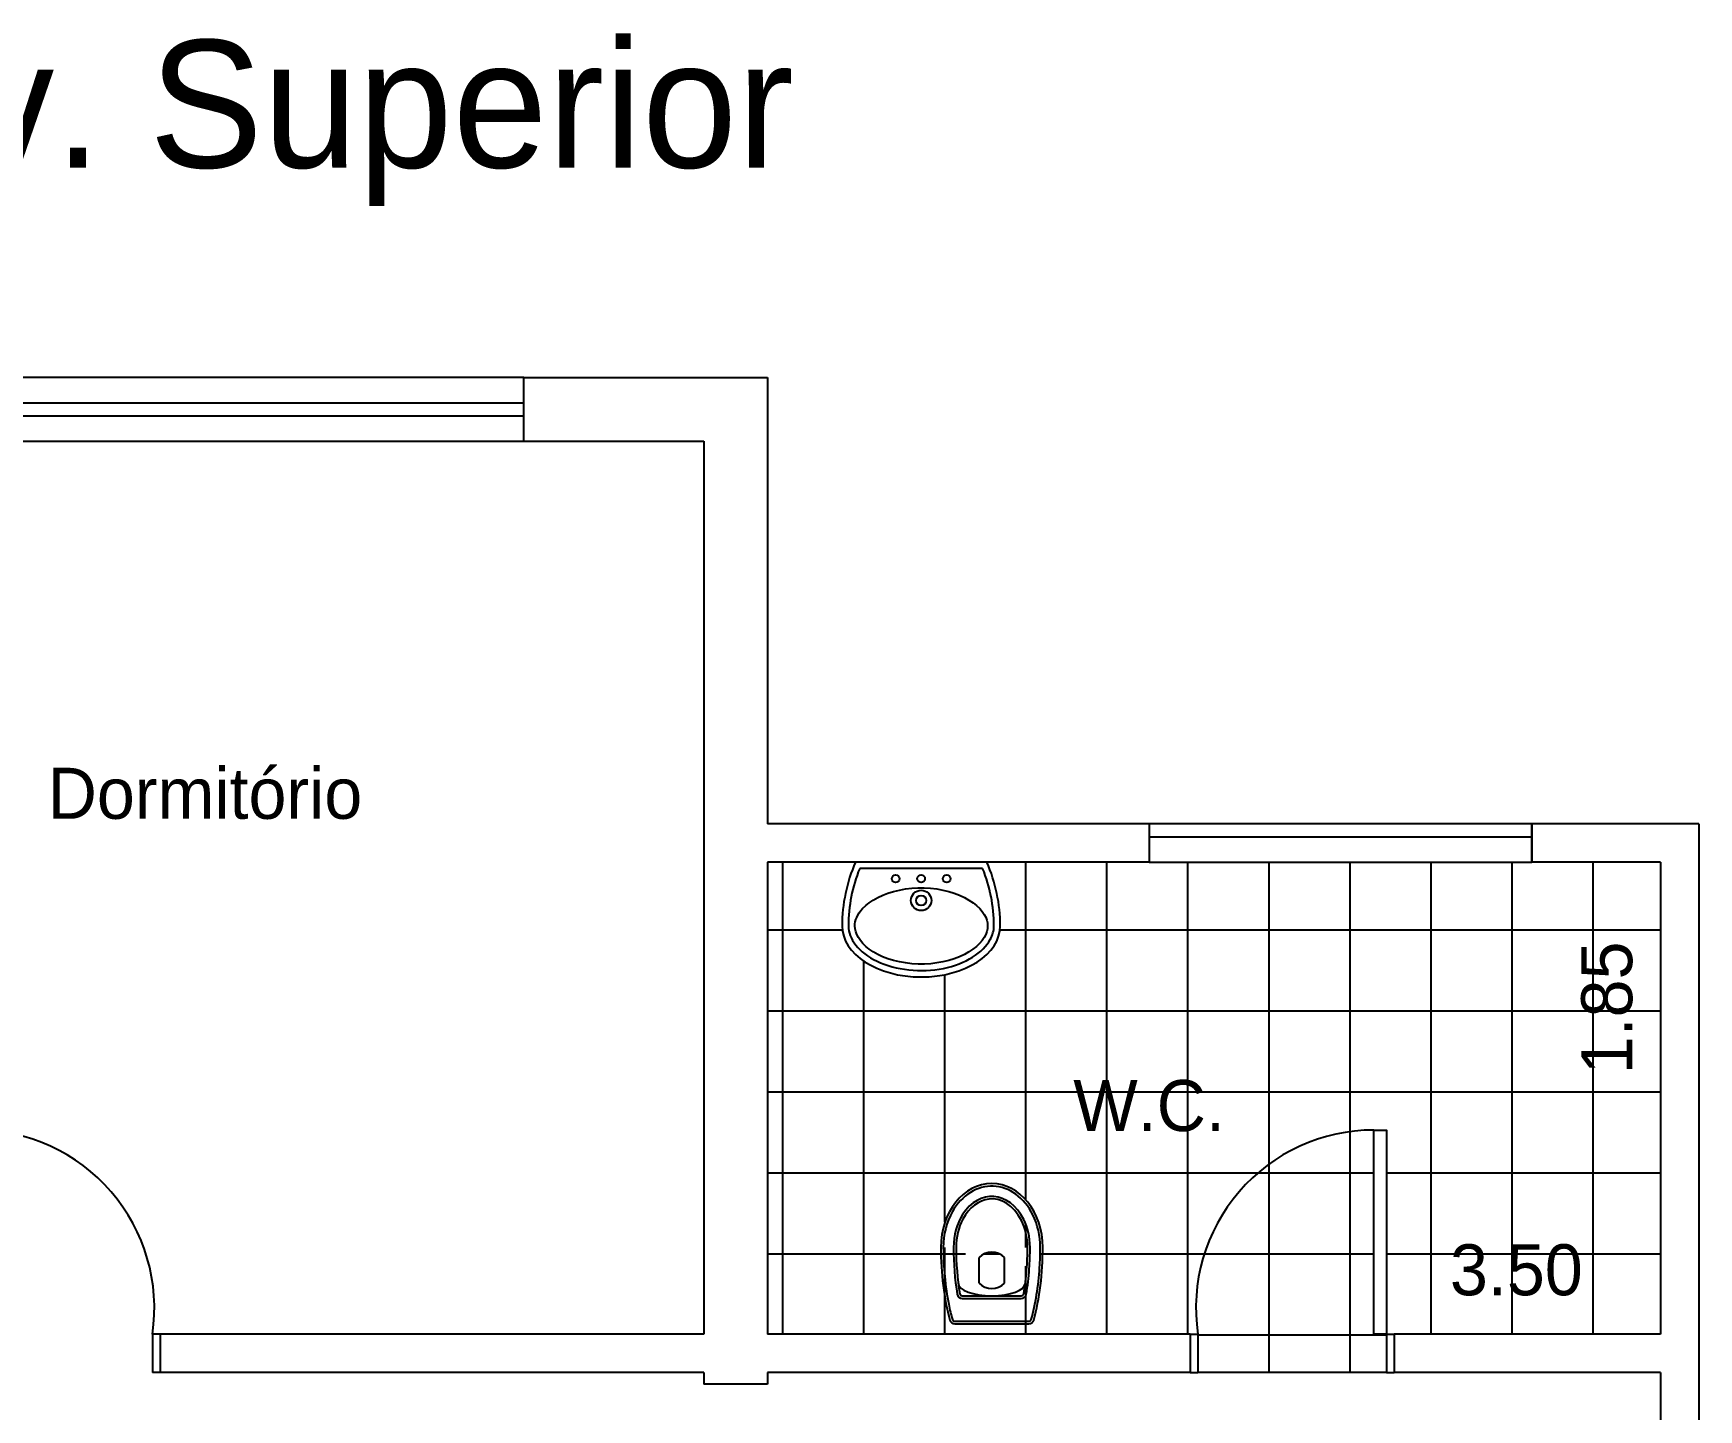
# Model space of a CAD drawing. Extents: x 0 to 15.4, y 0 to 21.8.
# Drawn here: x 4.72 to 11.25, y 16.44 to 21.84 of the extents above; entities that cross this region are included whole.
import ezdxf

# ---------------------------------------------------------------- set-up
doc = ezdxf.new("R2010")
doc.units = 0
doc.header["$MEASUREMENT"] = 0
doc.layers.get('0').update_dxf_attribs({"linetype": 'CONTINUOUS'})
doc.layers.get('DEFPOINTS').update_dxf_attribs({"linetype": 'CONTINUOUS'})
for name, color, linetype in [('BLOCO', 5, 'CONTINUOUS'), ('BLOCOS', 5, 'CONTINUOUS'), ('HACHURA', 1, 'CONTINUOUS'), ('PAREDE', 7, 'CONTINUOUS')]:
    doc.layers.add(name, color=color, linetype=linetype)
doc.styles.add('PADRÃO', font='', dxfattribs={"height": 0.2})
doc.styles.get('PADRÃO').set_extended_font_data('AvantGarde Bk BT')
doc.dimstyles.new('PADRÃOS', dxfattribs={"dimtxt": 0.15, "dimasz": 0.1, "dimexe": 1.25, "dimexo": 0.625, "dimgap": 0.1, "dimtad": 0, "dimjust": 1, "dimzin": 1, "dimdsep": 46, "dimtxsty": 'PADRÃO', "dimcen": 2.5, "dimse1": 1, "dimse2": 1, "dimsd1": 1, "dimsd2": 1, "dimclrt": 1, "dimadec": 0, "dimazin": 0, "dimtfac": 1, "dimtdec": 4, "dimtmove": 0, "dimatfit": 3, "dimfxl": 1, "dimtolj": 1, "dimtzin": 0, "dimarcsym": 0})

# ---------------------------------------------------------------- blocks, each defined once
blk = doc.blocks.new('J2')
at = {"layer": 'BLOCO'}
for p, q in [((0, 0.25), (0, 0)), ((2, 0.25), (0, 0.25)), ((2, 0), (2, 0.25)), ((2, 0.1500000000000057), (0, 0.1500000000000057)), ((0, 0.09999999999999432), (2, 0.09999999999999432)), ((0, 0), (2, 0))]:
    blk.add_line(p, q, dxfattribs=at)
blk = doc.blocks.new('P80E15')
at = {"layer": 'BLOCO', "ltscale": 0.015}
for p, q in [((0.03000000000000114, 0.1500000000000057), (0, 0.1500000000000057)), ((0, 0.1500000000000057), (0, 0)), ((0.03000000000000114, 0.1500000000000057), (0.03000000000000114, 0)), ((0.8000000000000114, 0.1500000000000341), (0.7700000000000102, 0.1500000000000341)), ((0.7700000000000102, 0.1500000000000057), (0.7700000000000102, 0)), ((0.8000000000000114, 0.1500000000000057), (0.8000000000000114, 0)), ((0.03000000000000114, 2.842170943040401e-14), (0, 0)), ((0.8000000000000114, 2.842170943040401e-14), (0.7700000000000102, 5.684341886080801e-14))]:
    blk.add_line(p, q, dxfattribs=at)
at = {"layer": 'BLOCO'}
blk.add_lwpolyline([(0.03000000000000114, 0.1500000000000057), (0.0800000000000125, 0.1500000000000057), (0.0800000000000125, 0.950000000000017), (0.03000000000000114, 0.950000000000017)], close=True, dxfattribs=at)
at = {"layer": 'BLOCO', "ltscale": 0.015}
blk.add_arc((0.0800000000000125, 0.2524375000000134), 0.6975625000000036, 351.555539587714, 90.00000000000041, dxfattribs=at)
blk = doc.blocks.new('P80D15')
at = {"layer": 'BLOCO', "ltscale": 0.015}
for p, q in [((0, 0.1500000000000057), (0, 0)), ((0, 0.1500000000000341), (0.03000000000000114, 0.1500000000000341)), ((0.03000000000000114, 0.1500000000000057), (0.03000000000000114, 0)), ((0.7700000000000102, 0.1500000000000057), (0.7700000000000102, 0)), ((0.7700000000000102, 0.1500000000000057), (0.8000000000000114, 0.1500000000000057)), ((0.8000000000000114, 0.1500000000000057), (0.8000000000000114, 0)), ((0, 2.842170943040401e-14), (0.03000000000000114, 0)), ((0.7699999999999818, 0), (0.8000000000000114, 0))]:
    blk.add_line(p, q, dxfattribs=at)
at = {"layer": 'BLOCO'}
blk.add_lwpolyline([(0.7700000000000102, 0.1500000000000057), (0.7199999999999989, 0.1500000000000057), (0.7199999999999989, 0.950000000000017), (0.7700000000000102, 0.950000000000017)], close=True, dxfattribs=at)
at = {"layer": 'BLOCO', "ltscale": 0.015}
blk.add_arc((0.7199999999999989, 0.2524375000000134), 0.6975625000000036, 89.99999999999959, 188.444460412286, dxfattribs=at)
blk = doc.blocks.new('DORMI')
at = {"layer": 'HACHURA', "ltscale": 0.015, "style": 'PADRÃO'}
blk.add_text('Dormitório', height=0.2, dxfattribs=at).set_placement((-0.5164404245072092, -0.06614472024716633))
blk = doc.blocks.new('WC')
at = {"layer": 'HACHURA', "ltscale": 0.015, "style": 'PADRÃO'}
blk.add_text('W.C.', height=0.2, dxfattribs=at).set_placement((-0.137135439593294, -0.09586776615662984))
blk = doc.blocks.new('VASOSAN')
at = {"layer": 'BLOCOS'}
for p, q in [((-0.04999870165021036, 0.1999637913173729), (-0.04999870165021036, 0.300036208682684)), ((0.05000129834978395, 0.2000000000000171), (0.05000129834978395, 0.3000000000000398)), ((-0.1156907586723577, 0.1400000000000148), (0.1156608751354042, 0.1400000000000148)), ((-0.1156899891503542, 0.1500000000000057), (0.1156563640565906, 0.1500000000000057)), ((-0.1449592708755176, 0.04000000000002046), (0.1449618675667352, 0.04000000000002046)), ((-0.144958964094414, 0.05000000000001137), (0.144958964094414, 0.05000000000001137))]:
    blk.add_line(p, q, dxfattribs=at)
for centre, radius, start, end in [((-1.681254687468936e-05, 0.2500000000000284), 0.07072348561596478, 44.98962509969003, 134.9688828081831), ((-1.681254687468936e-05, 0.2500000000000284), 0.07072348561596478, 225.0311171918169, 315.01037490031), ((-0.1156907586724003, 0.1599999999999966), 0.02, 189.3867869031125, 270.0000000001221), ((-0.1156899891503826, 0.1599999999999113), 0.01, 189.3843767903272, 270.0000000002443), ((0.1156563640566048, 0.1599999999999397), 0.01, 269.9999999999185, 350.5758748885445), ((0.1156608751354185, 0.1600000000000534), 0.02, 269.9999999999593, 350.5771305827586), ((-0.1449592708755176, 0.06000000000784667), 0.02, 195.5363314444965, 269.9999999879495), ((-0.1449589640944282, 0.0600000000000307), 0.01, 195.5346797106506, 270), ((0.1449589640941156, 0.06000000000059913), 0.01, 270.0000000017912, 344.483103753554), ((0.1449618675666784, 0.06000000000008754), 0.02, 270.0000000001221, 344.463668535786)]:
    blk.add_arc(centre, radius, start, end, dxfattribs=at)
for centre, major_axis, ratio, start_param, end_param in [((1.298349786793551e-06, 0.3400000000000034), (0, 0.25), 0.8000000000000114, 4.71238898038469, 7.853981633974483), ((1.298349786793551e-06, 0.3400000000000034), (0, 0.5), 0.4000000000000057, 1.570796326794897, 2.178171401941273), ((1.298349786793551e-06, 0.3400000000000034), (0, 0.5), 0.4000000000000057, 4.10501390519934, 4.71238898038469), ((3.162615456631102e-06, 0.2000000000000171), (-0.1315416254084454, 0), 0.380107846735427, 0, 3.141592653589793)]:
    blk.add_ellipse(centre, major_axis=major_axis, ratio=ratio, start_param=start_param, end_param=end_param, dxfattribs=at)
for points, knots in [([(0.1900012983497845, 0.3400000000000034), (0.1900012983497845, 0.3848761319792686), (0.1797393390216371, 0.4296688513161939), (0.1275724019719462, 0.5345347987748141), (0.06728061332151469, 0.5774883381547511), (-0.05557463358574921, 0.5822833263597715), (-0.1176873313140447, 0.5442092108278018), (-0.1772271428546759, 0.4396819034496957), (-0.1899987016502109, 0.3899119131999385), (-0.1899987016502109, 0.3400000000000034)], [4.71238898038469, 4.71238898038469, 4.71238898038469, 4.71238898038469, 5.268704666077937, 5.268704666077937, 6.251971787216637, 6.251971787216637, 7.235238908355337, 7.235238908355337, 7.853981633974483, 7.853981633974483, 7.853981633974483, 7.853981633974483]), ([(0.1500012983497925, 0.3400000000000034), (0.1500012983497925, 0.3788440209133057), (0.1410350669412708, 0.4175642631073231), (0.09785548235792874, 0.5046356523495774), (0.05186252916044509, 0.5365242863162791), (-0.035906470330346, 0.5428969122828846), (-0.08268716521656927, 0.5186239494114204), (-0.136675398657502, 0.4336095243094746), (-0.1499987016502189, 0.3869668551708401), (-0.1499987016502189, 0.3400000000000034)], [4.71238898038469, 4.71238898038469, 4.71238898038469, 4.71238898038469, 5.267303564860582, 5.267303564860582, 6.225165062483076, 6.225165062483076, 7.18302656010557, 7.18302656010557, 7.853981633974483, 7.853981633974483, 7.853981633974483, 7.853981633974483]), ([(0.1400012983497874, 0.3400000000000034), (0.1400012983497874, 0.3772837390730786), (0.1313244408788421, 0.4146147677288923), (0.08614040026922964, 0.5057958350239744), (0.03502463044166859, 0.5349710805647021), (-0.04931088296146413, 0.5246485128546965), (-0.08846614740087944, 0.4978919085569657), (-0.1301770436703151, 0.4186244413023701), (-0.139998701650228, 0.3793231752999873), (-0.139998701650228, 0.3400000000000034)], [4.71238898038469, 4.71238898038469, 4.71238898038469, 4.71238898038469, 5.266984672173268, 5.266984672173268, 6.376176055750425, 6.376176055750425, 7.268653195712185, 7.268653195712185, 7.853981633974483, 7.853981633974483, 7.853981633974483, 7.853981633974483]), ([(-0.1899987016502109, 0.3400000000000034), (-0.1899987016502109, 0.2628456380244302), (-0.1826597402104682, 0.1857481592563204), (-0.1646350625580055, 0.0962993025843275), (-0.1598779088782436, 0.07633152029333701), (-0.1545936493339752, 0.05732178411361133)], [1.570796326794897, 1.570796326794897, 1.570796326794897, 1.570796326794897, 2.037455774227855, 2.037455774227855, 2.178171373096618, 2.178171373096618, 2.178171373096618, 2.178171373096618]), ([(0.1255213970934932, 0.158362586435743), (0.1304959230626253, 0.1883329397418549), (0.1342856674288981, 0.2197754344096836), (0.1388984311594896, 0.280892952358073), (0.1400012983497874, 0.3104504303007616), (0.1400012983497874, 0.3400000000000034)], [4.319424209334854, 4.319424209334854, 4.319424209334854, 4.319424209334854, 4.526146784234752, 4.526146784234752, 4.71238898038469, 4.71238898038469, 4.71238898038469, 4.71238898038469]), ([(0.1353910129756457, 0.1567256052765629), (0.1406375926198677, 0.1883393074453181), (0.1445703338030171, 0.2215366219332111), (0.1489940345178695, 0.2833246268364178), (0.1500012983497925, 0.3116621455754114), (0.1500012983497925, 0.3400000000000034)], [4.319414935773391, 4.319414935773391, 4.319414935773391, 4.319414935773391, 4.53527739023095, 4.53527739023095, 4.71238898038469, 4.71238898038469, 4.71238898038469, 4.71238898038469]), ([(0.1545944801337669, 0.0573247746568768), (0.1714080019636555, 0.1178830224408784), (0.1827947395838834, 0.188231392050767), (0.1891612343353728, 0.2873542333339003), (0.1900012983497845, 0.3136769834079587), (0.1900012983497845, 0.3400000000000034)], [4.105016649121983, 4.105016649121983, 4.105016649121983, 4.105016649121983, 4.553177186481221, 4.553177186481221, 4.71238898038469, 4.71238898038469, 4.71238898038469, 4.71238898038469])]:
    blk.add_open_spline(points, degree=3, knots=knots, dxfattribs=at)
for points in [[(-0.1499987016502189, 0.3400000000000034), (-0.1499987016502189, 0.2771333061211863), (-0.1449377691834997, 0.2142947379843179), (-0.1354229546785177, 0.1567380311504962)], [(-0.1399987016502138, 0.3400000000000034), (-0.1399987016502138, 0.2776703725988909), (-0.1349701841103865, 0.2153313553609451), (-0.1255561557510418, 0.1583694305881238)]]:
    blk.add_open_spline(points, degree=3, dxfattribs=at)
blk = doc.blocks.new('LAVAT')
at = {"layer": 'BLOCOS'}
for p, q in [((-0.2573623180961135, 0), (0.2573623180960993, 0)), ((-0.2410322495695425, 0.02500000000000568), (0.2410322495695283, 0.02500000000000568))]:
    blk.add_line(p, q, dxfattribs=at)
for centre, radius in [((-2.842170943040401e-14, 0.1500000000000057), 0.04), ((-2.842170943040401e-14, 0.1500000000000057), 0.02), ((-0.09999999999999432, 0.06499999999999773), 0.015), ((0, 0.06499999999999773), 0.015), ((0.09999999999999432, 0.06499999999999773), 0.015)]:
    blk.add_circle(centre, radius, dxfattribs=at)
for centre, radius, start, end in [((0.3099999999999739, 0.25), 0.6200000000000045, 180, 203.779994731564), ((0.3099999999999739, 0.25), 0.5951987399818819, 180.0000000000055, 202.2113997706397), ((-0.3099999999999739, 0.25), 0.5951987399818819, 337.7886002293573, 359.9999999999946), ((-0.3099999999999739, 0.25), 0.6200000000000045, 336.2200052684331, 7.016477563892661e-15)]:
    blk.add_arc(centre, radius, start, end, dxfattribs=at)
blk.add_ellipse((-2.842170943040401e-14, 0.25), major_axis=(0.3100000000000023, 0), ratio=0.645161290322576, start_param=0, end_param=3.141592653589793, dxfattribs=at)
for points, knots in [([(0.2849999999999824, 0.2500000000000284), (0.2849999999999682, 0.300317964642403), (0.2452497040517159, 0.3541887687748044), (0.1008916727811169, 0.4227595909021034), (3.167234224576987e-05, 0.4339558931305021), (-0.1743068501371283, 0.3989778962069579), (-0.2442601782461509, 0.3532994974840165), (-0.2803506487652356, 0.2860131679577762), (-0.2851229441039038, 0.2679846562883483), (-0.285198739981908, 0.2499999999999716)], [0, 0, 0, 0, 0.9361481793933827, 0.9361481793933827, 1.872296358786765, 1.872296358786765, 2.808444538180148, 2.808444538180148, 3.13938546545754, 3.13938546545754, 3.13938546545754, 3.13938546545754]), ([(0.2599999999999625, 0.2500000000000284), (0.2599999999999625, 0.2784978981889878), (0.242078010852012, 0.3126567214920613), (0.1643569005752425, 0.3704649949829673), (0.1030052039381815, 0.3920693254798095), (-0.02877373062847255, 0.4037223597623836), (-0.0976825814684048, 0.3936467971219031), (-0.2034406750199054, 0.3477822861136133), (-0.2396263539294523, 0.3143366745038918), (-0.2661732608932681, 0.2526194074667387), (-0.2627272874450739, 0.2240541362115209), (-0.2158391141528142, 0.162032776211305), (-0.168127663237712, 0.1314918993692231), (-0.04805875393354597, 0.09792981637818343), (0.02266607553652022, 0.095757041570522), (0.1477154277714732, 0.1225128520000851), (0.2007272141554637, 0.1503951910720218), (0.2508407150234859, 0.2045307616155014), (0.2599999999999767, 0.2286312563089723), (0.2599999999999625, 0.2500000000000284)], [0, 0, 0, 0, 0.718091798041799, 0.718091798041799, 1.436183596083598, 1.436183596083598, 2.154275394125397, 2.154275394125397, 2.872367192167196, 2.872367192167196, 3.590458990208995, 3.590458990208995, 4.308550788250794, 4.308550788250794, 5.026642586292593, 5.026642586292593, 5.744734384334392, 5.744734384334392, 6.283185307179586, 6.283185307179586, 6.283185307179586, 6.283185307179586])]:
    blk.add_open_spline(points, degree=3, knots=knots, dxfattribs=at)
blk = doc.blocks.new('*D40')
at = {"layer": 'DEFPOINTS', "color": 0, "linetype": 'ByBlock', "ltscale": 0.015}
for p in [(147.9019619261242, 176.7957894604771), (147.6928691189316, 174.9457894604771), (147.9019619261242, 174.9457894604771)]:
    blk.add_point(p, dxfattribs=at)
at = {"color": 1, "linetype": 'ByBlock', "ltscale": 0.015, "insert": (147.6928691189316, 176.2244295703672), "char_height": 0.2, "attachment_point": 5, "rotation": 90, "style": 'PADRÃO'}
blk.add_mtext('\\A1;1.85', dxfattribs=at)
blk = doc.blocks.new('*D41')
at = {"layer": 'DEFPOINTS', "color": 0, "linetype": 'ByBlock', "ltscale": 0.015}
for p in [(144.4019619261241, 175.1964642031797), (144.4019619261241, 174.9457894604772), (147.9019619261241, 174.9457894604771)]:
    blk.add_point(p, dxfattribs=at)
at = {"color": 1, "linetype": 'ByBlock', "ltscale": 0.015, "insert": (147.3372641239263, 175.1964642031797), "char_height": 0.2, "attachment_point": 5, "style": 'PADRÃO'}
blk.add_mtext('\\A1;3.50', dxfattribs=at)
blk = doc.blocks.new('SUPERIOR')
at = {"layer": 'HACHURA', "ltscale": 0.015, "style": 'PADRÃO'}
blk.add_text('Pav. Superior', height=0.5, dxfattribs=at).set_placement((-1.76903514439141, -0.191736915327283))

msp = doc.modelspace()

# ---------------------------------------------------------------- hatches: boundary and pattern name
at = {"layer": 'HACHURA', "ltscale": 0.015}
h = msp.add_hatch(dxfattribs=at)
h.set_pattern_fill('NET', color=256, scale=0.1, style=0)
h.set_pattern_definition([(0, (-136.8019619261241, -158.2077592489485), (0, 0.3175), []), (90, (-136.8019619261241, -158.2077592489485), (-0.3175, 1.944062586693024e-17), [])])
edge = h.paths.add_edge_path()
edge.add_line((11.10000000000008, 18.58803021152849), (10.59594759479378, 18.58803021152849))
edge.add_line((10.59594759479378, 18.58803021152849), (9.095947594793813, 18.58803021152849))
edge.add_line((9.095947594793813, 18.58803021152849), (8.459677221964569, 18.58803021152849))
edge.add_arc((7.892314903864388, 18.33803021152852), 0.6199999999999967, 1.318767317570746e-11, 23.779994731409374, ccw=False)
edge.add_ellipse((8.202314903864362, 18.33803021152852), major_axis=(-0.3100000000000023, 3.796279696849398e-17), ratio=0.645161290322576, start_angle=0, end_angle=180, ccw=False)
edge.add_arc((8.512314903864308, 18.33803021152852), 0.6200000000000027, 156.2200052685882, 179.9999999999632, ccw=False)
edge.add_line((7.944952585764128, 18.58803021152852), (7.600000000000023, 18.58803021152852))
edge.add_line((7.600000000000023, 18.58803021152852), (7.599999999999966, 16.73803021152852))
edge.add_line((7.599999999999966, 16.73803021152852), (9.256843534478065, 16.7380302115285))
edge.add_line((9.256843534478065, 16.7380302115285), (9.286843534478095, 16.73803021152858))
edge.add_arc((9.976843534478093, 16.84046771152856), 0.6975624999999992, 90, 188.4444604122837, ccw=False)
edge.add_line((9.976843534478093, 17.53803021152856), (10.02684353447808, 17.53803021152856))
edge.add_line((10.02684353447808, 17.53803021152856), (10.02684353447808, 16.73803021152855))
edge.add_line((10.02684353447808, 16.73803021152855), (10.05684353447811, 16.73803021152855))
edge.add_line((10.05684353447811, 16.73803021152855), (11.10000000000002, 16.73803021152852))
edge.add_line((11.10000000000002, 16.73803021152852), (11.10000000000008, 18.58803021152849))
edge = h.paths.add_edge_path(flags=16)
edge.add_arc((8.334188044584437, 16.79803021152844), 0.00999999999999701, 189.4582222878022, 195.5346797160419)
edge.add_spline(control_points=[(8.32455335934489, 16.79535199564211), (8.319269099800607, 16.81436173182183), (8.31451194612086, 16.83432951411282), (8.296487268468383, 16.92377837078482), (8.289148307028654, 17.00087584955293), (8.289148307028654, 17.0780302115285)], knot_values=[1.570796326794897, 1.570796326794897, 1.570796326794897, 1.570796326794897, 1.71151192566366, 1.71151192566366, 2.178171373096618, 2.178171373096618, 2.178171373096618, 2.178171373096618], degree=3, periodic=0)
edge = h.paths.add_edge_path(flags=0)
edge.add_arc((8.624105972773037, 16.79803021152927), 0.009999999999995235, 344.4831036992654, 350.5580283166044, ccw=False)
edge.add_spline(control_points=[(8.633741488812632, 16.79535498618537), (8.650555010642535, 16.85591323396937), (8.661941748262763, 16.92626160357926), (8.668308243014252, 17.0253844448624), (8.66914830702865, 17.05170719493645), (8.66914830702865, 17.0780302115285)], knot_values=[4.105016649121983, 4.105016649121983, 4.105016649121983, 4.105016649121983, 4.553177186481221, 4.553177186481221, 4.71238898038469, 4.71238898038469, 4.71238898038469, 4.71238898038469], degree=3, periodic=0)
h.paths.add_polyline_path([(9.976843534478093, 17.53803021152856, 0.458070425990229), (9.286843534478095, 16.73803021152855), (9.286843534478095, 16.58803021152855), (10.0268435344781, 16.58803021152855), (10.0268435344781, 16.73803021152855), (9.976843534478093, 16.73803021152855)])
edge = h.paths.add_edge_path(flags=16)
edge.add_ellipse((8.479150171294322, 16.93803021152851), major_axis=(-0.1315416254084454, 0), ratio=0.380107846735427, start_angle=0, end_angle=180)
edge = h.paths.add_edge_path(flags=16)
edge.add_line((8.334188044584465, 16.78803021152851), (8.624105972773265, 16.78803021152851))
edge = h.paths.add_edge_path(flags=0)
edge.add_line((8.36345701952851, 16.8880302115285), (8.59480337273547, 16.8880302115285))
edge = h.paths.add_edge_path(flags=0)
edge.add_spline(control_points=[(8.619148307028667, 17.0780302115285), (8.619148307028667, 17.11531395060157), (8.610471449557707, 17.15264497925739), (8.56528740894808, 17.24382604655247), (8.51417163912052, 17.2730012920932), (8.4298361257174, 17.26267872438319), (8.390680861277986, 17.23592212008546), (8.348969965008536, 17.15665465283087), (8.339148307028637, 17.11735338682848), (8.339148307028637, 17.0780302115285)], knot_values=[4.71238898038469, 4.71238898038469, 4.71238898038469, 4.71238898038469, 5.266984672173268, 5.266984672173268, 6.376176055750425, 6.376176055750425, 7.268653195712185, 7.268653195712185, 7.853981633974483, 7.853981633974483, 7.853981633974483, 7.853981633974483], degree=3, periodic=0)
edge = h.paths.add_edge_path(flags=0)
edge.add_spline(control_points=[(8.66914830702865, 17.0780302115285), (8.66914830702865, 17.12290634350776), (8.658886347700502, 17.16769906284469), (8.606719410650811, 17.27256501030331), (8.54642762200038, 17.31551854968325), (8.42357237509313, 17.32031353788827), (8.36145967736482, 17.2822394223563), (8.301919865824203, 17.17771211497819), (8.289148307028654, 17.12794212472843), (8.289148307028654, 17.0780302115285)], knot_values=[4.71238898038469, 4.71238898038469, 4.71238898038469, 4.71238898038469, 5.268704666077937, 5.268704666077937, 6.251971787216637, 6.251971787216637, 7.235238908355337, 7.235238908355337, 7.853981633974483, 7.853981633974483, 7.853981633974483, 7.853981633974483], degree=3, periodic=0)
edge = h.paths.add_edge_path(flags=0)
edge.add_spline(control_points=[(8.629148307028657, 17.0780302115285), (8.629148307028657, 17.1168742324418), (8.620182075620136, 17.15559447463582), (8.57700249103678, 17.24266586387807), (8.53100953783931, 17.27455449784478), (8.443240538348533, 17.28092712381138), (8.396459843462281, 17.25665416093992), (8.342471610021363, 17.17163973583797), (8.329148307028646, 17.12499706669934), (8.329148307028646, 17.0780302115285)], knot_values=[4.71238898038469, 4.71238898038469, 4.71238898038469, 4.71238898038469, 5.267303564860582, 5.267303564860582, 6.225165062483076, 6.225165062483076, 7.18302656010557, 7.18302656010557, 7.853981633974483, 7.853981633974483, 7.853981633974483, 7.853981633974483], degree=3, periodic=0)
edge = h.paths.add_edge_path(flags=0)
edge.add_line((8.363456250006521, 16.87803021152851), (8.59480788381427, 16.87803021152851))
edge = h.paths.add_edge_path(flags=16)
edge.add_line((8.334187737803347, 16.77803021152852), (8.6241088762456, 16.77803021152852))
edge = h.paths.add_edge_path(flags=0)
edge.add_ellipse((8.479148307028652, 17.0780302115285), major_axis=(0, 0.25), ratio=0.8000000000000114, start_angle=270, end_angle=450)
edge = h.paths.add_edge_path(flags=0)
edge.add_arc((8.363456250006465, 16.89803021152849), 0.02, 189.3867869031125, 270.0000000001221)
edge = h.paths.add_edge_path(flags=16)
edge.add_arc((8.334187737803347, 16.79803021153634), 0.02, 195.5363314444965, 269.9999999879495)
edge = h.paths.add_edge_path(flags=16)
edge.add_arc((8.334188044584437, 16.79803021152853), 0.01, 195.5346797106506, 270)
edge = h.paths.add_edge_path(flags=16)
edge.add_arc((8.363457019528482, 16.89803021152841), 0.01, 189.3843767903272, 270.0000000002443)
edge = h.paths.add_edge_path(flags=0)
edge.add_spline(control_points=[(8.339148307028637, 17.0780302115285), (8.339148307028637, 17.01570058412739), (8.344176824568478, 16.95336156688944), (8.353590852927823, 16.89639964211662)], knot_values=[1.570796326794897, 1.570796326794897, 1.570796326794897, 1.570796326794897, 1.963710752573264, 1.963710752573264, 1.963710752573264, 1.963710752573264], degree=3, periodic=0)
edge = h.paths.add_edge_path(flags=16)
edge.add_spline(control_points=[(8.289148307028654, 17.0780302115285), (8.289148307028654, 17.00087584955293), (8.296487268468383, 16.92377837078482), (8.31451194612086, 16.83432951411282), (8.319269099800607, 16.81436173182183), (8.32455335934489, 16.79535199564211)], knot_values=[1.570796326794897, 1.570796326794897, 1.570796326794897, 1.570796326794897, 2.037455774227855, 2.037455774227855, 2.178171373096618, 2.178171373096618, 2.178171373096618, 2.178171373096618], degree=3, periodic=0)
edge = h.paths.add_edge_path(flags=16)
edge.add_spline(control_points=[(8.329148307028646, 17.0780302115285), (8.329148307028646, 17.01516351764968), (8.33420923949538, 16.95232494951281), (8.343724054000347, 16.89476824267899)], knot_values=[1.570796326794897, 1.570796326794897, 1.570796326794897, 1.570796326794897, 1.963713163537614, 1.963713163537614, 1.963713163537614, 1.963713163537614], degree=3, periodic=0)
edge = h.paths.add_edge_path(flags=16)
edge.add_ellipse((8.479148307028652, 17.0780302115285), major_axis=(0, 0.5), ratio=0.4000000000000057, start_angle=90, end_angle=124.8000283873286)
edge = h.paths.add_edge_path(flags=16)
edge.add_arc((8.47913019613199, 16.98803021152852), 0.07072348561596478, 44.98962509969003, 134.9688828081831)
edge = h.paths.add_edge_path(flags=16)
edge.add_arc((8.47913019613199, 16.98803021152852), 0.07072348561596478, 225.0311171918169, 315.01037490031)
edge = h.paths.add_edge_path(flags=16)
edge.add_line((8.429148307028669, 16.93799400284587), (8.429148307028669, 17.03806642021118))
edge = h.paths.add_edge_path(flags=16)
edge.add_line((8.529148307028635, 16.93803021152851), (8.529148307028635, 17.03803021152854))
edge = h.paths.add_edge_path(flags=0)
edge.add_arc((8.594807883814298, 16.89803021152855), 0.02, 269.9999999999593, 350.5771305827586)
edge = h.paths.add_edge_path(flags=16)
edge.add_arc((8.624108876245543, 16.79803021152858), 0.02, 270.0000000001221, 344.463668535786)
edge = h.paths.add_edge_path(flags=16)
edge.add_arc((8.62410597277298, 16.7980302115291), 0.01, 270.0000000017912, 344.483103753554)
edge = h.paths.add_edge_path(flags=0)
edge.add_arc((8.59480337273547, 16.89803021152844), 0.01, 269.9999999999185, 350.5758748885445)
edge = h.paths.add_edge_path(flags=0)
edge.add_spline(control_points=[(8.633741488812632, 16.79535498618537), (8.650555010642535, 16.85591323396937), (8.661941748262763, 16.92626160357926), (8.668308243014252, 17.0253844448624), (8.66914830702865, 17.05170719493645), (8.66914830702865, 17.0780302115285)], knot_values=[4.105016649121983, 4.105016649121983, 4.105016649121983, 4.105016649121983, 4.553177186481221, 4.553177186481221, 4.71238898038469, 4.71238898038469, 4.71238898038469, 4.71238898038469], degree=3, periodic=0)
edge = h.paths.add_edge_path(flags=0)
edge.add_spline(control_points=[(8.604668405772344, 16.89639279796424), (8.60964293174149, 16.92636315127035), (8.613432676107749, 16.95780564593818), (8.618045439838369, 17.01892316388657), (8.619148307028667, 17.04848064182926), (8.619148307028667, 17.0780302115285)], knot_values=[4.319424209334854, 4.319424209334854, 4.319424209334854, 4.319424209334854, 4.526146784234752, 4.526146784234752, 4.71238898038469, 4.71238898038469, 4.71238898038469, 4.71238898038469], degree=3, periodic=0)
edge = h.paths.add_edge_path(flags=0)
edge.add_spline(control_points=[(8.61453802165451, 16.89475581680506), (8.619784601298733, 16.92636951897381), (8.623717342481882, 16.95956683346171), (8.628141043196734, 17.02135483836491), (8.629148307028657, 17.04969235710391), (8.629148307028657, 17.0780302115285)], knot_values=[4.319414935773391, 4.319414935773391, 4.319414935773391, 4.319414935773391, 4.53527739023095, 4.53527739023095, 4.71238898038469, 4.71238898038469, 4.71238898038469, 4.71238898038469], degree=3, periodic=0)
edge = h.paths.add_edge_path(flags=16)
edge.add_ellipse((8.479148307028652, 17.0780302115285), major_axis=(0, 0.5), ratio=0.4000000000000057, start_angle=235.1999716104384, end_angle=270)
edge = h.paths.add_edge_path(flags=0)
edge.add_spline(control_points=[(8.619148307028667, 17.0780302115285), (8.619148307028667, 17.11531395060157), (8.610471449557707, 17.15264497925739), (8.56528740894808, 17.24382604655247), (8.51417163912052, 17.2730012920932), (8.4298361257174, 17.26267872438319), (8.390680861277986, 17.23592212008546), (8.348969965008536, 17.15665465283087), (8.339148307028637, 17.11735338682848), (8.339148307028637, 17.0780302115285)], knot_values=[4.71238898038469, 4.71238898038469, 4.71238898038469, 4.71238898038469, 5.266984672173268, 5.266984672173268, 6.376176055750425, 6.376176055750425, 7.268653195712185, 7.268653195712185, 7.853981633974483, 7.853981633974483, 7.853981633974483, 7.853981633974483], degree=3, periodic=0)
edge.add_spline(control_points=[(8.339148307028637, 17.0780302115285), (8.339148307028637, 17.11735338682848), (8.348969965008536, 17.15665465283087), (8.390680861277986, 17.23592212008546), (8.4298361257174, 17.26267872438319), (8.51417163912052, 17.2730012920932), (8.56528740894808, 17.24382604655247), (8.610471449557707, 17.15264497925739), (8.619148307028667, 17.11531395060157), (8.619148307028667, 17.0780302115285)], knot_values=[4.71238898038469, 4.71238898038469, 4.71238898038469, 4.71238898038469, 5.297717418646988, 5.297717418646988, 6.190194558608748, 6.190194558608748, 7.299385942185904, 7.299385942185904, 7.853981633974483, 7.853981633974483, 7.853981633974483, 7.853981633974483], degree=3, periodic=0)
edge = h.paths.add_edge_path(flags=0)
edge.add_spline(control_points=[(8.610691796702696, 16.93803021152837), (8.612801619824353, 16.95504472209547), (8.614533798207532, 16.97239513146729), (8.618045439838369, 17.01892316388657), (8.619148307028667, 17.04848064182926), (8.619148307028667, 17.0780302115285)], knot_values=[4.413229619520443, 4.413229619520443, 4.413229619520443, 4.413229619520443, 4.526146784234752, 4.526146784234752, 4.71238898038469, 4.71238898038469, 4.71238898038469, 4.71238898038469], degree=3, periodic=0)
edge.add_spline(control_points=[(8.610691796702696, 16.93803021152837), (8.612801619824353, 16.95504472209547), (8.614533798207532, 16.97239513146729), (8.618045439838369, 17.01892316388657), (8.619148307028667, 17.04848064182926), (8.619148307028667, 17.0780302115285)], knot_values=[4.413229619520443, 4.413229619520443, 4.413229619520443, 4.413229619520443, 4.526146784234752, 4.526146784234752, 4.71238898038469, 4.71238898038469, 4.71238898038469, 4.71238898038469], degree=3, periodic=0)
edge = h.paths.add_edge_path(flags=0)
edge.add_spline(control_points=[(8.610691796702696, 16.93803021152837), (8.612801619824353, 16.95504472209547), (8.614533798207532, 16.97239513146729), (8.618045439838369, 17.01892316388657), (8.619148307028667, 17.04848064182926), (8.619148307028667, 17.0780302115285)], knot_values=[4.413229619520443, 4.413229619520443, 4.413229619520443, 4.413229619520443, 4.526146784234752, 4.526146784234752, 4.71238898038469, 4.71238898038469, 4.71238898038469, 4.71238898038469], degree=3, periodic=0)
edge.add_spline(control_points=[(8.610691796702696, 16.93803021152837), (8.612801619824353, 16.95504472209547), (8.614533798207532, 16.97239513146729), (8.618045439838369, 17.01892316388657), (8.619148307028667, 17.04848064182926), (8.619148307028667, 17.0780302115285)], knot_values=[4.413229619520443, 4.413229619520443, 4.413229619520443, 4.413229619520443, 4.526146784234752, 4.526146784234752, 4.71238898038469, 4.71238898038469, 4.71238898038469, 4.71238898038469], degree=3, periodic=0)
edge = h.paths.add_edge_path(flags=0)
edge.add_spline(control_points=[(8.610691796702696, 16.93803021152837), (8.612801619824353, 16.95504472209547), (8.614533798207532, 16.97239513146729), (8.618045439838369, 17.01892316388657), (8.619148307028667, 17.04848064182926), (8.619148307028667, 17.0780302115285)], knot_values=[4.413229619520443, 4.413229619520443, 4.413229619520443, 4.413229619520443, 4.526146784234752, 4.526146784234752, 4.71238898038469, 4.71238898038469, 4.71238898038469, 4.71238898038469], degree=3, periodic=0)
edge.add_spline(control_points=[(8.610691796702696, 16.93803021152837), (8.612801619824353, 16.95504472209547), (8.614533798207532, 16.97239513146729), (8.618045439838369, 17.01892316388657), (8.619148307028667, 17.04848064182926), (8.619148307028667, 17.0780302115285)], knot_values=[4.413229619520443, 4.413229619520443, 4.413229619520443, 4.413229619520443, 4.526146784234752, 4.526146784234752, 4.71238898038469, 4.71238898038469, 4.71238898038469, 4.71238898038469], degree=3, periodic=0)
edge = h.paths.add_edge_path(flags=0)
edge.add_spline(control_points=[(8.629148307028657, 17.0780302115285), (8.629148307028657, 17.1168742324418), (8.620182075620136, 17.15559447463582), (8.57700249103678, 17.24266586387807), (8.53100953783931, 17.27455449784478), (8.443240538348533, 17.28092712381138), (8.396459843462281, 17.25665416093992), (8.342471610021363, 17.17163973583797), (8.329148307028646, 17.12499706669934), (8.329148307028646, 17.0780302115285)], knot_values=[4.71238898038469, 4.71238898038469, 4.71238898038469, 4.71238898038469, 5.267303564860582, 5.267303564860582, 6.225165062483076, 6.225165062483076, 7.18302656010557, 7.18302656010557, 7.853981633974483, 7.853981633974483, 7.853981633974483, 7.853981633974483], degree=3, periodic=0)
edge.add_spline(control_points=[(8.329148307028646, 17.0780302115285), (8.329148307028646, 17.12499706669934), (8.342471610021363, 17.17163973583797), (8.396459843462281, 17.25665416093992), (8.443240538348533, 17.28092712381138), (8.53100953783931, 17.27455449784478), (8.57700249103678, 17.24266586387807), (8.620182075620136, 17.15559447463582), (8.629148307028657, 17.1168742324418), (8.629148307028657, 17.0780302115285)], knot_values=[4.71238898038469, 4.71238898038469, 4.71238898038469, 4.71238898038469, 5.383344054253603, 5.383344054253603, 6.341205551876096, 6.341205551876096, 7.29906704949859, 7.29906704949859, 7.853981633974483, 7.853981633974483, 7.853981633974483, 7.853981633974483], degree=3, periodic=0)
edge = h.paths.add_edge_path(flags=0)
edge.add_spline(control_points=[(8.61453802165451, 16.89475581680506), (8.619784601298733, 16.92636951897381), (8.623717342481882, 16.95956683346171), (8.628141043196734, 17.02135483836491), (8.629148307028657, 17.04969235710391), (8.629148307028657, 17.0780302115285)], knot_values=[4.319414935773391, 4.319414935773391, 4.319414935773391, 4.319414935773391, 4.53527739023095, 4.53527739023095, 4.71238898038469, 4.71238898038469, 4.71238898038469, 4.71238898038469], degree=3, periodic=0)
edge.add_spline(control_points=[(8.61453802165451, 16.89475581680506), (8.619784601298733, 16.92636951897381), (8.623717342481882, 16.95956683346171), (8.628141043196734, 17.02135483836491), (8.629148307028657, 17.04969235710391), (8.629148307028657, 17.0780302115285)], knot_values=[4.319414935773391, 4.319414935773391, 4.319414935773391, 4.319414935773391, 4.53527739023095, 4.53527739023095, 4.71238898038469, 4.71238898038469, 4.71238898038469, 4.71238898038469], degree=3, periodic=0)
edge = h.paths.add_edge_path(flags=0)
edge.add_spline(control_points=[(8.61453802165451, 16.89475581680506), (8.619784601298733, 16.92636951897381), (8.623717342481882, 16.95956683346171), (8.628141043196734, 17.02135483836491), (8.629148307028657, 17.04969235710391), (8.629148307028657, 17.0780302115285)], knot_values=[4.319414935773391, 4.319414935773391, 4.319414935773391, 4.319414935773391, 4.53527739023095, 4.53527739023095, 4.71238898038469, 4.71238898038469, 4.71238898038469, 4.71238898038469], degree=3, periodic=0)
edge.add_spline(control_points=[(8.61453802165451, 16.89475581680506), (8.619784601298733, 16.92636951897381), (8.623717342481882, 16.95956683346171), (8.628141043196734, 17.02135483836491), (8.629148307028657, 17.04969235710391), (8.629148307028657, 17.0780302115285)], knot_values=[4.319414935773391, 4.319414935773391, 4.319414935773391, 4.319414935773391, 4.53527739023095, 4.53527739023095, 4.71238898038469, 4.71238898038469, 4.71238898038469, 4.71238898038469], degree=3, periodic=0)
edge = h.paths.add_edge_path(flags=0)
edge.add_spline(control_points=[(8.61453802165451, 16.89475581680506), (8.619784601298733, 16.92636951897381), (8.623717342481882, 16.95956683346171), (8.628141043196734, 17.02135483836491), (8.629148307028657, 17.04969235710391), (8.629148307028657, 17.0780302115285)], knot_values=[4.319414935773391, 4.319414935773391, 4.319414935773391, 4.319414935773391, 4.53527739023095, 4.53527739023095, 4.71238898038469, 4.71238898038469, 4.71238898038469, 4.71238898038469], degree=3, periodic=0)
edge.add_spline(control_points=[(8.61453802165451, 16.89475581680506), (8.619784601298733, 16.92636951897381), (8.623717342481882, 16.95956683346171), (8.628141043196734, 17.02135483836491), (8.629148307028657, 17.04969235710391), (8.629148307028657, 17.0780302115285)], knot_values=[4.319414935773391, 4.319414935773391, 4.319414935773391, 4.319414935773391, 4.53527739023095, 4.53527739023095, 4.71238898038469, 4.71238898038469, 4.71238898038469, 4.71238898038469], degree=3, periodic=0)
edge = h.paths.add_edge_path(flags=0)
edge.add_spline(control_points=[(8.619148307028667, 17.0780302115285), (8.619148307028667, 17.11531395060157), (8.610471449557707, 17.15264497925739), (8.56528740894808, 17.24382604655247), (8.51417163912052, 17.2730012920932), (8.4298361257174, 17.26267872438319), (8.390680861277986, 17.23592212008546), (8.348969965008536, 17.15665465283087), (8.339148307028637, 17.11735338682848), (8.339148307028637, 17.0780302115285)], knot_values=[4.71238898038469, 4.71238898038469, 4.71238898038469, 4.71238898038469, 5.266984672173268, 5.266984672173268, 6.376176055750425, 6.376176055750425, 7.268653195712185, 7.268653195712185, 7.853981633974483, 7.853981633974483, 7.853981633974483, 7.853981633974483], degree=3, periodic=0)
edge.add_spline(control_points=[(8.619148307028667, 17.0780302115285), (8.619148307028667, 17.11531395060157), (8.610471449557707, 17.15264497925739), (8.56528740894808, 17.24382604655247), (8.51417163912052, 17.2730012920932), (8.4298361257174, 17.26267872438319), (8.390680861277986, 17.23592212008546), (8.348969965008536, 17.15665465283087), (8.339148307028637, 17.11735338682848), (8.339148307028637, 17.0780302115285)], knot_values=[4.71238898038469, 4.71238898038469, 4.71238898038469, 4.71238898038469, 5.266984672173268, 5.266984672173268, 6.376176055750425, 6.376176055750425, 7.268653195712185, 7.268653195712185, 7.853981633974483, 7.853981633974483, 7.853981633974483, 7.853981633974483], degree=3, periodic=0)
edge = h.paths.add_edge_path(flags=16)
edge.add_spline(control_points=[(8.66914830702865, 17.0780302115285), (8.66914830702865, 17.12290634350776), (8.658886347700502, 17.16769906284469), (8.606719410650811, 17.27256501030331), (8.54642762200038, 17.31551854968325), (8.42357237509313, 17.32031353788827), (8.36145967736482, 17.2822394223563), (8.301919865824203, 17.17771211497819), (8.289148307028654, 17.12794212472843), (8.289148307028654, 17.0780302115285)], knot_values=[4.71238898038469, 4.71238898038469, 4.71238898038469, 4.71238898038469, 5.268704666077937, 5.268704666077937, 6.251971787216637, 6.251971787216637, 7.235238908355337, 7.235238908355337, 7.853981633974483, 7.853981633974483, 7.853981633974483, 7.853981633974483], degree=3, periodic=0)
edge.add_spline(control_points=[(8.289148307028654, 17.0780302115285), (8.289148307028654, 17.12794212472843), (8.301919865824203, 17.17771211497819), (8.36145967736482, 17.2822394223563), (8.42357237509313, 17.32031353788827), (8.54642762200038, 17.31551854968325), (8.606719410650811, 17.27256501030331), (8.658886347700502, 17.16769906284469), (8.66914830702865, 17.12290634350776), (8.66914830702865, 17.0780302115285)], knot_values=[4.71238898038469, 4.71238898038469, 4.71238898038469, 4.71238898038469, 5.331131706003836, 5.331131706003836, 6.314398827142536, 6.314398827142536, 7.297665948281235, 7.297665948281235, 7.853981633974483, 7.853981633974483, 7.853981633974483, 7.853981633974483], degree=3, periodic=0)
edge = h.paths.add_edge_path(flags=0)
edge.add_spline(control_points=[(8.629148307028657, 17.0780302115285), (8.629148307028657, 17.1168742324418), (8.620182075620136, 17.15559447463582), (8.57700249103678, 17.24266586387807), (8.53100953783931, 17.27455449784478), (8.443240538348533, 17.28092712381138), (8.396459843462281, 17.25665416093992), (8.342471610021363, 17.17163973583797), (8.329148307028646, 17.12499706669934), (8.329148307028646, 17.0780302115285)], knot_values=[4.71238898038469, 4.71238898038469, 4.71238898038469, 4.71238898038469, 5.267303564860582, 5.267303564860582, 6.225165062483076, 6.225165062483076, 7.18302656010557, 7.18302656010557, 7.853981633974483, 7.853981633974483, 7.853981633974483, 7.853981633974483], degree=3, periodic=0)
edge.add_spline(control_points=[(8.629148307028657, 17.0780302115285), (8.629148307028657, 17.1168742324418), (8.620182075620136, 17.15559447463582), (8.57700249103678, 17.24266586387807), (8.53100953783931, 17.27455449784478), (8.443240538348533, 17.28092712381138), (8.396459843462281, 17.25665416093992), (8.342471610021363, 17.17163973583797), (8.329148307028646, 17.12499706669934), (8.329148307028646, 17.0780302115285)], knot_values=[4.71238898038469, 4.71238898038469, 4.71238898038469, 4.71238898038469, 5.267303564860582, 5.267303564860582, 6.225165062483076, 6.225165062483076, 7.18302656010557, 7.18302656010557, 7.853981633974483, 7.853981633974483, 7.853981633974483, 7.853981633974483], degree=3, periodic=0)
edge = h.paths.add_edge_path(flags=0)
edge.add_spline(control_points=[(8.619148307028667, 17.0780302115285), (8.619148307028667, 17.11531395060157), (8.610471449557707, 17.15264497925739), (8.56528740894808, 17.24382604655247), (8.51417163912052, 17.2730012920932), (8.4298361257174, 17.26267872438319), (8.390680861277986, 17.23592212008546), (8.348969965008536, 17.15665465283087), (8.339148307028637, 17.11735338682848), (8.339148307028637, 17.0780302115285)], knot_values=[4.71238898038469, 4.71238898038469, 4.71238898038469, 4.71238898038469, 5.266984672173268, 5.266984672173268, 6.376176055750425, 6.376176055750425, 7.268653195712185, 7.268653195712185, 7.853981633974483, 7.853981633974483, 7.853981633974483, 7.853981633974483], degree=3, periodic=0)
edge.add_spline(control_points=[(8.619148307028667, 17.0780302115285), (8.619148307028667, 17.11531395060157), (8.610471449557707, 17.15264497925739), (8.56528740894808, 17.24382604655247), (8.51417163912052, 17.2730012920932), (8.4298361257174, 17.26267872438319), (8.390680861277986, 17.23592212008546), (8.348969965008536, 17.15665465283087), (8.339148307028637, 17.11735338682848), (8.339148307028637, 17.0780302115285)], knot_values=[4.71238898038469, 4.71238898038469, 4.71238898038469, 4.71238898038469, 5.266984672173268, 5.266984672173268, 6.376176055750425, 6.376176055750425, 7.268653195712185, 7.268653195712185, 7.853981633974483, 7.853981633974483, 7.853981633974483, 7.853981633974483], degree=3, periodic=0)
edge = h.paths.add_edge_path(flags=0)
edge.add_spline(control_points=[(8.66914830702865, 17.0780302115285), (8.66914830702865, 17.12290634350776), (8.658886347700502, 17.16769906284469), (8.606719410650811, 17.27256501030331), (8.54642762200038, 17.31551854968325), (8.42357237509313, 17.32031353788827), (8.36145967736482, 17.2822394223563), (8.301919865824203, 17.17771211497819), (8.289148307028654, 17.12794212472843), (8.289148307028654, 17.0780302115285)], knot_values=[4.71238898038469, 4.71238898038469, 4.71238898038469, 4.71238898038469, 5.268704666077937, 5.268704666077937, 6.251971787216637, 6.251971787216637, 7.235238908355337, 7.235238908355337, 7.853981633974483, 7.853981633974483, 7.853981633974483, 7.853981633974483], degree=3, periodic=0)
edge.add_spline(control_points=[(8.66914830702865, 17.0780302115285), (8.66914830702865, 17.12290634350776), (8.658886347700502, 17.16769906284469), (8.606719410650811, 17.27256501030331), (8.54642762200038, 17.31551854968325), (8.42357237509313, 17.32031353788827), (8.36145967736482, 17.2822394223563), (8.301919865824203, 17.17771211497819), (8.289148307028654, 17.12794212472843), (8.289148307028654, 17.0780302115285)], knot_values=[4.71238898038469, 4.71238898038469, 4.71238898038469, 4.71238898038469, 5.268704666077937, 5.268704666077937, 6.251971787216637, 6.251971787216637, 7.235238908355337, 7.235238908355337, 7.853981633974483, 7.853981633974483, 7.853981633974483, 7.853981633974483], degree=3, periodic=0)
edge = h.paths.add_edge_path(flags=0)
edge.add_spline(control_points=[(8.633741488812632, 16.79535498618537), (8.650555010642535, 16.85591323396937), (8.661941748262763, 16.92626160357926), (8.668308243014252, 17.0253844448624), (8.66914830702865, 17.05170719493645), (8.66914830702865, 17.0780302115285)], knot_values=[4.105016649121983, 4.105016649121983, 4.105016649121983, 4.105016649121983, 4.553177186481221, 4.553177186481221, 4.71238898038469, 4.71238898038469, 4.71238898038469, 4.71238898038469], degree=3, periodic=0)
edge.add_spline(control_points=[(8.633741488812632, 16.79535498618537), (8.650555010642535, 16.85591323396937), (8.661941748262763, 16.92626160357926), (8.668308243014252, 17.0253844448624), (8.66914830702865, 17.05170719493645), (8.66914830702865, 17.0780302115285)], knot_values=[4.105016649121983, 4.105016649121983, 4.105016649121983, 4.105016649121983, 4.553177186481221, 4.553177186481221, 4.71238898038469, 4.71238898038469, 4.71238898038469, 4.71238898038469], degree=3, periodic=0)
edge = h.paths.add_edge_path(flags=0)
edge.add_spline(control_points=[(8.629148307028657, 17.0780302115285), (8.629148307028657, 17.1168742324418), (8.620182075620136, 17.15559447463582), (8.57700249103678, 17.24266586387807), (8.53100953783931, 17.27455449784478), (8.443240538348533, 17.28092712381138), (8.396459843462281, 17.25665416093992), (8.342471610021363, 17.17163973583797), (8.329148307028646, 17.12499706669934), (8.329148307028646, 17.0780302115285)], knot_values=[4.71238898038469, 4.71238898038469, 4.71238898038469, 4.71238898038469, 5.267303564860582, 5.267303564860582, 6.225165062483076, 6.225165062483076, 7.18302656010557, 7.18302656010557, 7.853981633974483, 7.853981633974483, 7.853981633974483, 7.853981633974483], degree=3, periodic=0)
edge.add_spline(control_points=[(8.629148307028657, 17.0780302115285), (8.629148307028657, 17.1168742324418), (8.620182075620136, 17.15559447463582), (8.57700249103678, 17.24266586387807), (8.53100953783931, 17.27455449784478), (8.443240538348533, 17.28092712381138), (8.396459843462281, 17.25665416093992), (8.342471610021363, 17.17163973583797), (8.329148307028646, 17.12499706669934), (8.329148307028646, 17.0780302115285)], knot_values=[4.71238898038469, 4.71238898038469, 4.71238898038469, 4.71238898038469, 5.267303564860582, 5.267303564860582, 6.225165062483076, 6.225165062483076, 7.18302656010557, 7.18302656010557, 7.853981633974483, 7.853981633974483, 7.853981633974483, 7.853981633974483], degree=3, periodic=0)
edge = h.paths.add_edge_path(flags=16)
edge.add_ellipse((8.479148307028652, 17.0780302115285), major_axis=(0, 0.25), ratio=0.8000000000000114, start_angle=270, end_angle=450)
edge.add_ellipse((8.479148307028652, 17.0780302115285), major_axis=(0, 0.25), ratio=0.8000000000000114, start_angle=270, end_angle=450, ccw=False)
edge = h.paths.add_edge_path(flags=0)
edge.add_ellipse((8.479148307028652, 17.0780302115285), major_axis=(0, 0.5), ratio=0.4000000000000057, start_angle=235.1999716104384, end_angle=270)
edge.add_ellipse((8.479148307028652, 17.0780302115285), major_axis=(0, 0.5), ratio=0.4000000000000057, start_angle=235.1999716104384, end_angle=270)
edge = h.paths.add_edge_path(flags=16)
edge.add_spline(control_points=[(8.604668405772344, 16.89639279796424), (8.60964293174149, 16.92636315127035), (8.613432676107749, 16.95780564593818), (8.618045439838369, 17.01892316388657), (8.619148307028667, 17.04848064182926), (8.619148307028667, 17.0780302115285)], knot_values=[4.319424209334854, 4.319424209334854, 4.319424209334854, 4.319424209334854, 4.526146784234752, 4.526146784234752, 4.71238898038469, 4.71238898038469, 4.71238898038469, 4.71238898038469], degree=3, periodic=0)
edge.add_spline(control_points=[(8.633741488812632, 16.79535498618537), (8.650555010642535, 16.85591323396937), (8.661941748262763, 16.92626160357926), (8.668308243014252, 17.0253844448624), (8.66914830702865, 17.05170719493645), (8.66914830702865, 17.0780302115285)], knot_values=[4.105016649121983, 4.105016649121983, 4.105016649121983, 4.105016649121983, 4.553177186481221, 4.553177186481221, 4.71238898038469, 4.71238898038469, 4.71238898038469, 4.71238898038469], degree=3, periodic=0)
edge.add_spline(control_points=[(8.66914830702865, 17.0780302115285), (8.66914830702865, 17.12290634350776), (8.658886347700502, 17.16769906284469), (8.606719410650811, 17.27256501030331), (8.54642762200038, 17.31551854968325), (8.42357237509313, 17.32031353788827), (8.36145967736482, 17.2822394223563), (8.301919865824203, 17.17771211497819), (8.289148307028654, 17.12794212472843), (8.289148307028654, 17.0780302115285)], knot_values=[4.71238898038469, 4.71238898038469, 4.71238898038469, 4.71238898038469, 5.268704666077937, 5.268704666077937, 6.251971787216637, 6.251971787216637, 7.235238908355337, 7.235238908355337, 7.853981633974483, 7.853981633974483, 7.853981633974483, 7.853981633974483], degree=3, periodic=0)
edge.add_spline(control_points=[(8.619148307028667, 17.0780302115285), (8.619148307028667, 17.11531395060157), (8.610471449557707, 17.15264497925739), (8.56528740894808, 17.24382604655247), (8.51417163912052, 17.2730012920932), (8.4298361257174, 17.26267872438319), (8.390680861277986, 17.23592212008546), (8.348969965008536, 17.15665465283087), (8.339148307028637, 17.11735338682848), (8.339148307028637, 17.0780302115285)], knot_values=[4.71238898038469, 4.71238898038469, 4.71238898038469, 4.71238898038469, 5.266984672173268, 5.266984672173268, 6.376176055750425, 6.376176055750425, 7.268653195712185, 7.268653195712185, 7.853981633974483, 7.853981633974483, 7.853981633974483, 7.853981633974483], degree=3, periodic=0)

# ---------------------------------------------------------------- linework, layer by layer
at = {"layer": 'BLOCO'}
for p, q in [((10.59594759479381, 18.7380302115285), (9.095947594793813, 18.7380302115285)), ((9.095947594793813, 18.7380302115285), (9.095947594793813, 18.58803021152849)), ((10.59594759479381, 18.58803021152849), (10.59594759479381, 18.7380302115285)), ((9.095947594793813, 18.68803021152848), (10.59594759479381, 18.68803021152848)), ((9.095947594793813, 18.58803021152849), (10.59594759479381, 18.58803021152849))]:
    msp.add_line(p, q, dxfattribs=at)
at = {"layer": 'HACHURA', "ltscale": 0.015}
msp.add_line((10.02684353447808, 16.58803021152855), (9.286843534478095, 16.58803021152855), dxfattribs=at)
at = {"layer": 'PAREDE', "ltscale": 0.015}
for p, q in [((6.644291850730269, 20.23803021152852), (6.644291850730269, 20.48803021152852)), ((6.644291850730269, 20.48803021152855), (7.599999999999994, 20.48803021152855)), ((7.599999999999994, 20.48803021152855), (7.599999999999994, 18.73803021152852)), ((6.644291850730269, 20.23803021152852), (7.349999999999994, 20.23803021152852)), ((7.349999999999994, 20.23803021152852), (7.349999999999994, 16.73803021152852)), ((9.095947594793813, 18.73803021152855), (7.599999999999966, 18.73803021152852)), ((9.095947594793813, 18.73803021152855), (9.095947594793813, 18.58803021152849)), ((11.24999999999997, 18.73803021152852), (10.59594759479381, 18.73803021152855)), ((10.59594759479381, 18.73803021152855), (10.59594759479381, 18.58803021152849)), ((11.24999999999997, 18.73803021152852), (11.25, 11.83803021152855)), ((7.599999999999994, 18.58803021152852), (7.599999999999966, 16.73803021152852)), ((9.095947594793813, 18.58803021152849), (7.599999999999966, 18.58803021152852)), ((11.10000000000008, 18.58803021152852), (10.59594759479378, 18.58803021152849)), ((11.10000000000008, 18.58803021152852), (11.10000000000002, 16.73803021152852)), ((7.349999999999994, 16.7380302115285), (5.219113704328578, 16.7380302115285)), ((5.219113704328578, 16.73803021152838), (5.219113704328549, 16.58803021152838)), ((9.256843534478065, 16.7380302115285), (7.599999999999966, 16.73803021152852)), ((9.256843534478094, 16.73803021152852), (9.256843534478094, 16.58803021152855)), ((11.10000000000002, 16.73803021152852), (10.05684353447808, 16.7380302115285)), ((10.05684353447811, 16.73803021152852), (10.05684353447811, 16.58803021152855)), ((7.349999999999994, 16.58803021152849), (5.219113704328578, 16.58803021152852)), ((7.349999999999994, 16.58803021152852), (7.349999999999994, 16.54161464780842)), ((7.599999999999966, 16.58803021152852), (7.599999999999966, 16.54161464780839)), ((9.256843534478094, 16.58803021152855), (7.599999999999966, 16.58803021152852)), ((11.09999999999999, 16.58803021152852), (10.05684353447811, 16.58803021152855)), ((11.10000000000002, 16.58803021152852), (11.09999999999999, 12.98803021152858)), ((7.599999999999966, 16.54161464780842), (7.349999999999994, 16.54161464780842))]:
    msp.add_line(p, q, dxfattribs=at)

# ---------------------------------------------------------------- block references
at = {"layer": 'HACHURA', "ltscale": 0.015}
for name, p in [('SUPERIOR', (5.421526868654297, 21.50256654552342)), ('DORMI', (5.294632529742387, 18.8242400803916)), ('WC', (8.935865302678422, 17.62978220967028)), ('VASOSAN', (8.479147008678865, 16.7380302115285))]:
    msp.add_blockref(name, p, dxfattribs=at)
at = {"layer": 'HACHURA', "ltscale": 0.015, "rotation": 180}
msp.add_blockref('LAVAT', (8.202314903864334, 18.58803021152852), dxfattribs=at)
at = {"layer": 'PAREDE', "ltscale": 0.015}
for name, p in [('J2', (4.644291850730269, 20.23803021152852)), ('P80E15', (4.419113704328538, 16.58803021152852)), ('P80D15', (9.256843534478094, 16.58803021152855))]:
    msp.add_blockref(name, p, dxfattribs=at)

# ---------------------------------------------------------------- dimensions: what is measured, and where the dimension line sits
at = {"layer": 'HACHURA', "ltscale": 0.015}
dim = msp.add_linear_dim(base=(10.89090719280748, 16.73803021152852), p1=(11.10000000000008, 18.58803021152852), p2=(11.10000000000014, 16.73803021152852), angle=90, dimstyle='PADRÃOS', dxfattribs=at)
dim.commit()
dim.dimension.update_dxf_attribs({"geometry": '*D40', "text_midpoint": (10.89090719280748, 18.01667032141862), "insert": (-136.8019619261241, -158.2077592489485)})
dim = msp.add_linear_dim(base=(7.599999999999966, 16.9887049542312), p1=(11.10000000000002, 16.73803021152852), p2=(7.599999999999966, 16.73803021152861), dimstyle='PADRÃOS', dxfattribs=at)
dim.commit()
dim.dimension.update_dxf_attribs({"geometry": '*D41', "text_midpoint": (10.53530219780222, 16.9887049542312), "insert": (-136.8019619261241, -158.2077592489485)})

doc.saveas('drawing.dxf')
